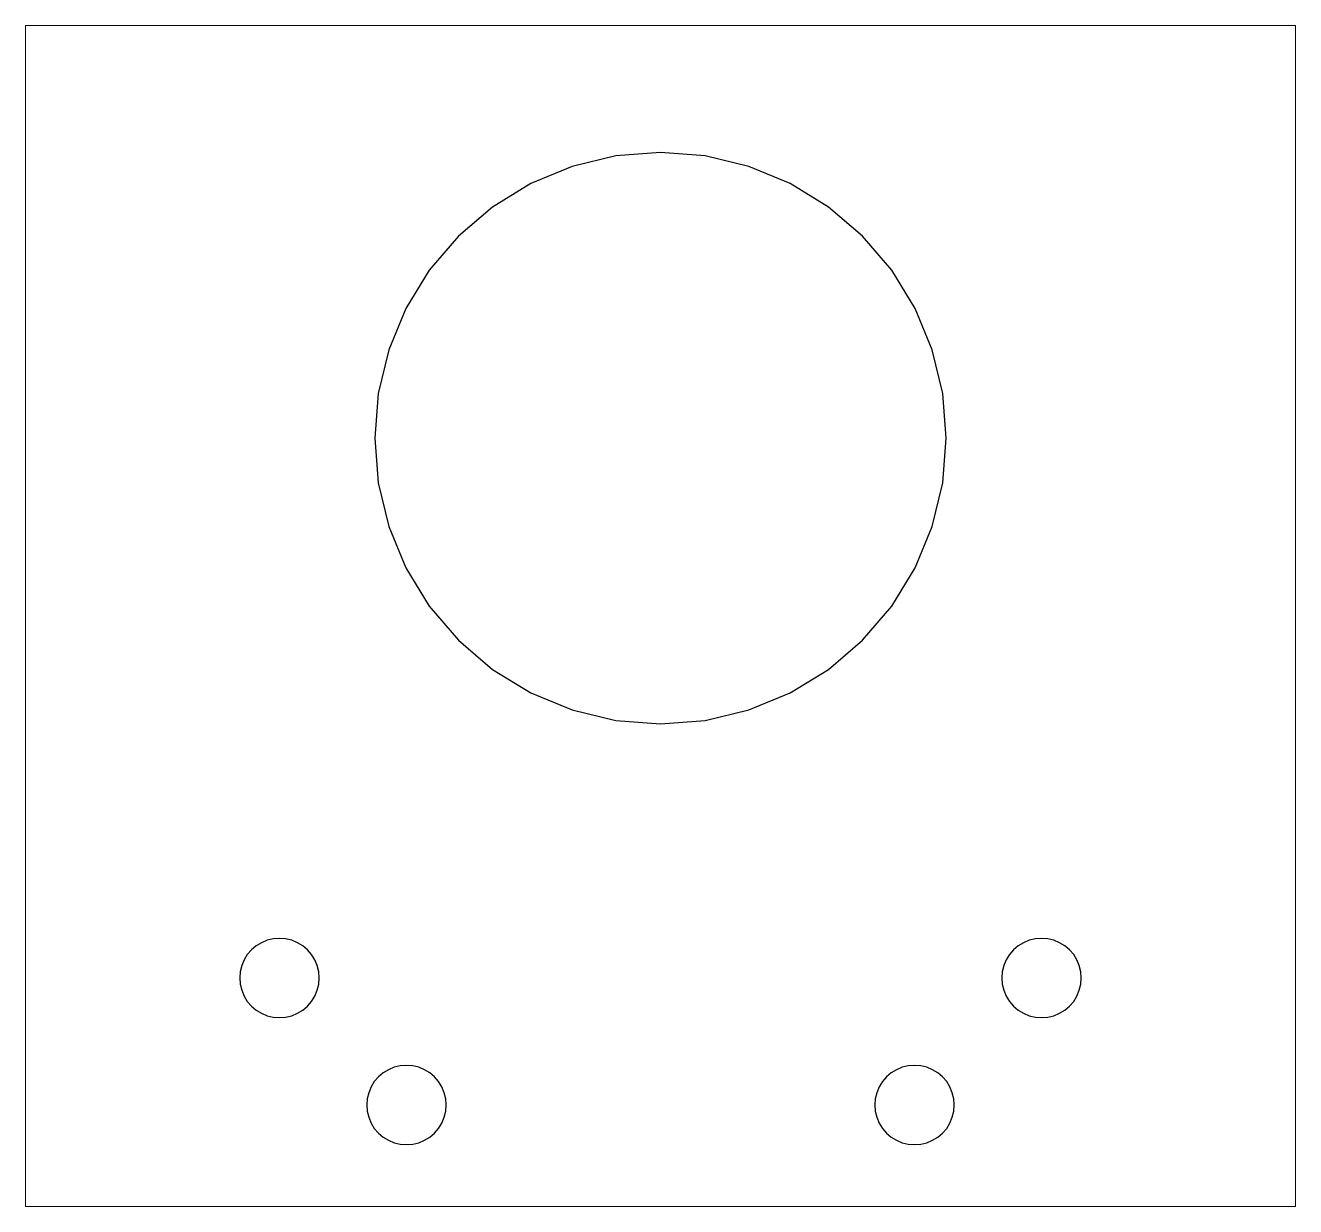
# Model space of a CAD drawing. Header units: metres. Extents: x 0 to 100, y 0 to 93.
import ezdxf

# ---------------------------------------------------------------- set-up
doc = ezdxf.new("R2010")
doc.units = ezdxf.units.M

msp = doc.modelspace()

# ---------------------------------------------------------------- linework, layer by layer
at = {"lineweight": 0}
for p, q in [((0, 0), (0, 93)), ((0, 93), (100, 93)), ((100, 0), (100, 93)), ((0, 0), (100, 0))]:
    msp.add_line(p, q, dxfattribs=at)
for p, q in [((50, 83), (46.48, 82.72)), ((53.52, 82.72), (50, 83)), ((46.48, 82.72), (43.05, 81.9)), ((56.95, 81.9), (53.52, 82.72)), ((43.05, 81.9), (39.79, 80.55)), ((60.21, 80.55), (56.95, 81.9)), ((39.79, 80.55), (36.77, 78.7)), ((63.23, 78.7), (60.21, 80.55)), ((36.77, 78.7), (34.09, 76.41)), ((65.91, 76.41), (63.23, 78.7)), ((34.09, 76.41), (31.8, 73.73)), ((68.2, 73.73), (65.91, 76.41)), ((31.8, 73.73), (29.95, 70.71)), ((70.05, 70.71), (68.2, 73.73)), ((29.95, 70.71), (28.6, 67.45)), ((71.4, 67.45), (70.05, 70.71)), ((28.6, 67.45), (27.78, 64.02)), ((72.22, 64.02), (71.4, 67.45)), ((27.78, 64.02), (27.5, 60.5)), ((72.5, 60.5), (72.22, 64.02)), ((27.5, 60.5), (27.78, 56.98)), ((72.22, 56.98), (72.5, 60.5)), ((27.78, 56.98), (28.6, 53.55)), ((71.4, 53.55), (72.22, 56.98)), ((28.6, 53.55), (29.95, 50.29)), ((70.05, 50.29), (71.4, 53.55)), ((29.95, 50.29), (31.8, 47.27)), ((68.2, 47.27), (70.05, 50.29)), ((31.8, 47.27), (34.09, 44.59)), ((65.91, 44.59), (68.2, 47.27)), ((34.09, 44.59), (36.77, 42.3)), ((63.23, 42.3), (65.91, 44.59)), ((36.77, 42.3), (39.79, 40.45)), ((60.21, 40.45), (63.23, 42.3)), ((39.79, 40.45), (43.05, 39.1)), ((56.95, 39.1), (60.21, 40.45)), ((43.05, 39.1), (46.48, 38.28)), ((53.52, 38.28), (56.95, 39.1)), ((46.48, 38.28), (50, 38)), ((50, 38), (53.52, 38.28)), ((19.51, 21.09), (19.03, 20.97)), ((20, 21.12), (19.51, 21.09)), ((20.49, 21.09), (20, 21.12)), ((20.97, 20.97), (20.49, 21.09)), ((79.51, 21.09), (79.03, 20.97)), ((80, 21.12), (79.51, 21.09)), ((80.49, 21.09), (80, 21.12)), ((80.97, 20.97), (80.49, 21.09)), ((17.79, 20.21), (17.47, 19.84)), ((18.16, 20.53), (17.79, 20.21)), ((18.58, 20.78), (18.16, 20.53)), ((19.03, 20.97), (18.58, 20.78)), ((21.42, 20.78), (20.97, 20.97)), ((21.84, 20.53), (21.42, 20.78)), ((22.21, 20.21), (21.84, 20.53)), ((22.53, 19.84), (22.21, 20.21)), ((77.79, 20.21), (77.47, 19.84)), ((78.16, 20.53), (77.79, 20.21)), ((78.58, 20.78), (78.16, 20.53)), ((79.03, 20.97), (78.58, 20.78)), ((81.42, 20.78), (80.97, 20.97)), ((81.84, 20.53), (81.42, 20.78)), ((82.21, 20.21), (81.84, 20.53)), ((82.53, 19.84), (82.21, 20.21)), ((17.22, 19.42), (17.03, 18.97)), ((17.47, 19.84), (17.22, 19.42)), ((22.78, 19.42), (22.53, 19.84)), ((22.97, 18.97), (22.78, 19.42)), ((77.22, 19.42), (77.03, 18.97)), ((77.47, 19.84), (77.22, 19.42)), ((82.78, 19.42), (82.53, 19.84)), ((82.97, 18.97), (82.78, 19.42)), ((16.91, 18.49), (16.88, 18)), ((16.88, 18), (16.91, 17.51)), ((17.03, 18.97), (16.91, 18.49)), ((23.09, 18.49), (22.97, 18.97)), ((23.12, 18), (23.09, 18.49)), ((23.09, 17.51), (23.12, 18)), ((76.91, 18.49), (76.88, 18)), ((76.88, 18), (76.91, 17.51)), ((77.03, 18.97), (76.91, 18.49)), ((83.09, 18.49), (82.97, 18.97)), ((83.12, 18), (83.09, 18.49)), ((83.09, 17.51), (83.12, 18)), ((16.91, 17.51), (17.03, 17.03)), ((17.03, 17.03), (17.22, 16.58)), ((22.78, 16.58), (22.97, 17.03)), ((22.97, 17.03), (23.09, 17.51)), ((76.91, 17.51), (77.03, 17.03)), ((77.03, 17.03), (77.22, 16.58)), ((82.78, 16.58), (82.97, 17.03)), ((82.97, 17.03), (83.09, 17.51)), ((17.22, 16.58), (17.47, 16.16)), ((17.47, 16.16), (17.79, 15.79)), ((22.21, 15.79), (22.53, 16.16)), ((22.53, 16.16), (22.78, 16.58)), ((77.22, 16.58), (77.47, 16.16)), ((77.47, 16.16), (77.79, 15.79)), ((82.21, 15.79), (82.53, 16.16)), ((82.53, 16.16), (82.78, 16.58)), ((17.79, 15.79), (18.16, 15.47)), ((18.16, 15.47), (18.58, 15.22)), ((18.58, 15.22), (19.03, 15.03)), ((19.03, 15.03), (19.51, 14.91)), ((20.49, 14.91), (20.97, 15.03)), ((20.97, 15.03), (21.42, 15.22)), ((21.42, 15.22), (21.84, 15.47)), ((21.84, 15.47), (22.21, 15.79)), ((77.79, 15.79), (78.16, 15.47)), ((78.16, 15.47), (78.58, 15.22)), ((78.58, 15.22), (79.03, 15.03)), ((79.03, 15.03), (79.51, 14.91)), ((80.49, 14.91), (80.97, 15.03)), ((80.97, 15.03), (81.42, 15.22)), ((81.42, 15.22), (81.84, 15.47)), ((81.84, 15.47), (82.21, 15.79)), ((19.51, 14.91), (20, 14.88)), ((20, 14.88), (20.49, 14.91)), ((79.51, 14.91), (80, 14.88)), ((80, 14.88), (80.49, 14.91)), ((29.51, 11.09), (29.03, 10.97)), ((30, 11.12), (29.51, 11.09)), ((30.49, 11.09), (30, 11.12)), ((30.97, 10.97), (30.49, 11.09)), ((69.51, 11.09), (69.03, 10.97)), ((70, 11.12), (69.51, 11.09)), ((70.49, 11.09), (70, 11.12)), ((70.97, 10.97), (70.49, 11.09)), ((27.79, 10.21), (27.47, 9.84)), ((28.16, 10.53), (27.79, 10.21)), ((28.58, 10.78), (28.16, 10.53)), ((29.03, 10.97), (28.58, 10.78)), ((31.42, 10.78), (30.97, 10.97)), ((31.84, 10.53), (31.42, 10.78)), ((32.21, 10.21), (31.84, 10.53)), ((32.53, 9.84), (32.21, 10.21)), ((67.79, 10.21), (67.47, 9.84)), ((68.16, 10.53), (67.79, 10.21)), ((68.58, 10.78), (68.16, 10.53)), ((69.03, 10.97), (68.58, 10.78)), ((71.42, 10.78), (70.97, 10.97)), ((71.84, 10.53), (71.42, 10.78)), ((72.21, 10.21), (71.84, 10.53)), ((72.53, 9.84), (72.21, 10.21)), ((27.22, 9.42), (27.03, 8.97)), ((27.47, 9.84), (27.22, 9.42)), ((32.78, 9.42), (32.53, 9.84)), ((32.97, 8.97), (32.78, 9.42)), ((67.22, 9.42), (67.03, 8.97)), ((67.47, 9.84), (67.22, 9.42)), ((72.78, 9.42), (72.53, 9.84)), ((72.97, 8.97), (72.78, 9.42)), ((26.91, 8.49), (26.88, 8)), ((26.88, 8), (26.91, 7.51)), ((27.03, 8.97), (26.91, 8.49)), ((33.09, 8.49), (32.97, 8.97)), ((33.12, 8), (33.09, 8.49)), ((33.09, 7.51), (33.12, 8)), ((66.91, 8.49), (66.88, 8)), ((66.88, 8), (66.91, 7.51)), ((67.03, 8.97), (66.91, 8.49)), ((73.09, 8.49), (72.97, 8.97)), ((73.12, 8), (73.09, 8.49)), ((73.09, 7.51), (73.12, 8)), ((26.91, 7.51), (27.03, 7.03)), ((27.03, 7.03), (27.22, 6.58)), ((32.78, 6.58), (32.97, 7.03)), ((32.97, 7.03), (33.09, 7.51)), ((66.91, 7.51), (67.03, 7.03)), ((67.03, 7.03), (67.22, 6.58)), ((72.78, 6.58), (72.97, 7.03)), ((72.97, 7.03), (73.09, 7.51)), ((27.22, 6.58), (27.47, 6.16)), ((27.47, 6.16), (27.79, 5.79)), ((32.21, 5.79), (32.53, 6.16)), ((32.53, 6.16), (32.78, 6.58)), ((67.22, 6.58), (67.47, 6.16)), ((67.47, 6.16), (67.79, 5.79)), ((72.21, 5.79), (72.53, 6.16)), ((72.53, 6.16), (72.78, 6.58)), ((27.79, 5.79), (28.16, 5.47)), ((28.16, 5.47), (28.58, 5.22)), ((28.58, 5.22), (29.03, 5.03)), ((29.03, 5.03), (29.51, 4.91)), ((30.49, 4.91), (30.97, 5.03)), ((30.97, 5.03), (31.42, 5.22)), ((31.42, 5.22), (31.84, 5.47)), ((31.84, 5.47), (32.21, 5.79)), ((67.79, 5.79), (68.16, 5.47)), ((68.16, 5.47), (68.58, 5.22)), ((68.58, 5.22), (69.03, 5.03)), ((69.03, 5.03), (69.51, 4.91)), ((70.49, 4.91), (70.97, 5.03)), ((70.97, 5.03), (71.42, 5.22)), ((71.42, 5.22), (71.84, 5.47)), ((71.84, 5.47), (72.21, 5.79)), ((29.51, 4.91), (30, 4.88)), ((30, 4.88), (30.49, 4.91)), ((69.51, 4.91), (70, 4.88)), ((70, 4.88), (70.49, 4.91))]:
    msp.add_line(p, q)

doc.saveas('drawing.dxf')
